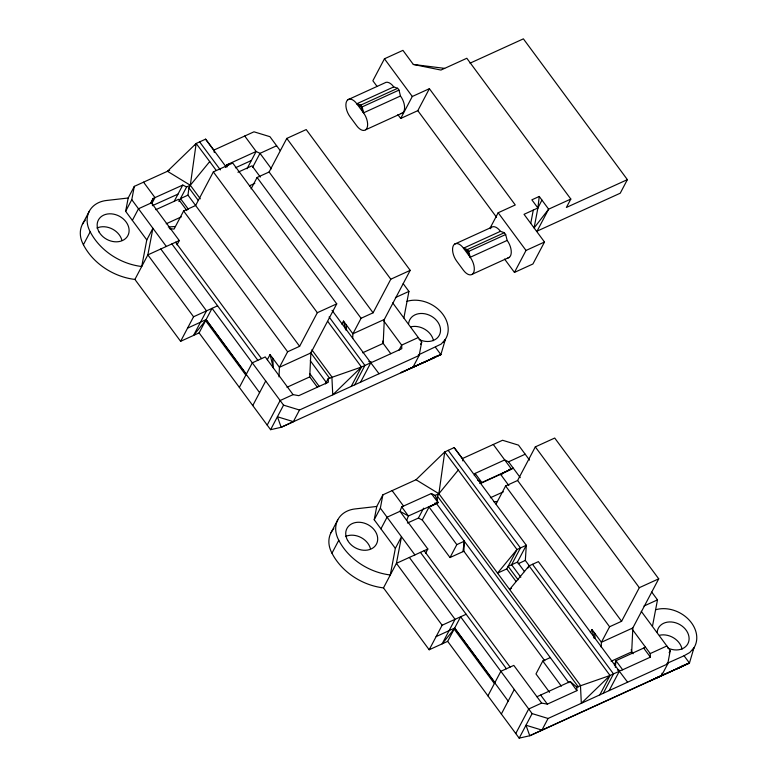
<?xml version="1.0" encoding="UTF-8"?>
<svg xmlns="http://www.w3.org/2000/svg" width="777" height="777" viewBox="0 0 777 777"><rect width="100%" height="100%" fill="white"/><g stroke="black" fill="none" stroke-linecap="round" stroke-linejoin="round"><path stroke-width="1.17" d="M544.823 660.819L463.869 551.233L464.325 541.21L456.818 544.628L450.009 557.546L422.251 519.968L418.395 518.084L407.41 523.028M278.992 376.864L279.438 367.288L287.616 351.777L299.621 346.299L317.337 312.704L336.742 303.856L232.75 163.063L213.345 171.911L195.629 205.507L183.615 210.985L174.077 229.079L169.357 228.691M317.356 387.228L309.732 376.903L310.858 352.952L336.742 303.856M352.671 338.568L352.904 333.78L361.072 318.279L373.086 312.801L390.802 279.205L410.207 270.357L306.206 129.565L286.8 138.413L269.095 172.008L257.08 177.486L251.078 188.86M410.207 270.357L384.314 319.454L383.187 343.405L390.821 353.729M601.184 647.056L601.408 642.268L609.586 626.757L621.6 621.279L639.316 587.684L658.721 578.836L554.72 438.043L535.314 446.892L517.599 480.487L505.594 485.965L496.056 504.059M658.721 578.836L632.828 627.942L631.701 651.884L633.09 653.758M529.593 566.219L525.33 560.44L526.311 545.279L454.166 447.601L444.735 451.942L416.025 479.739L382.876 494.832L376.748 506.468L374.213 519.764L395.347 548.377L390.287 574.97A56.09 44.318 27.8 0 1 338.782 540.268A29.39 23.223 27.8 0 1 355.05 508.935L376.748 506.468M615.316 667.365L615.957 660.703L645.522 647.222M504.574 259.062L514.442 272.416L532.915 263.986L544.502 242.026L524.038 214.316L537.898 207.993L539.248 196.455L531.856 199.825L537.898 207.993L534.1 227.943L548.64 209.168L570.823 199.058L466.822 58.265L440.947 70.056L413.325 64.442L402.933 50.359L384.45 58.79L372.863 80.759L377.098 86.48M299.621 346.299L187.985 195.153L188.947 187.84L190.307 185.256L209.712 161.587L196.163 143.483L167.453 171.28L190.307 185.256L200.32 198.815M436.965 500.475L437.509 496.299L438.879 493.716L458.284 470.046L444.735 451.942L438.879 493.716L580.458 685.392L581.332 703.302L610.032 675.485L619.347 671.241L627.612 682.196M462.946 551.651L464.325 541.21M214.297 152.457L213.86 150.107L205.594 139.151L196.163 143.483L190.307 185.256L186.626 186.956L178.914 201.573M128.176 198.009L106.478 200.485A29.39 23.223 27.8 0 0 90.21 231.808A56.09 44.318 27.8 0 0 141.725 266.511L146.785 239.918L125.651 211.305L128.176 198.009L134.314 186.373L169.629 170.289M125.651 211.305L131.779 199.679L134.314 186.373M403.865 318.007L408.925 291.414L403.195 283.654M374.213 519.764L380.351 508.129L382.876 494.832M406.963 301.33A29.079 22.98 27.8 0 1 439.588 310.538A29.079 22.98 27.8 0 1 445.376 339.384L440.88 354.603L400.845 372.727L413.034 367.074L419.162 355.439L421.688 342.142L392.696 302.884M530.749 223.397L533.275 210.101M652.427 626.466L657.488 599.873L651.757 592.113M662.053 673.164L661.596 675.534L649.417 681.186L689.452 663.063L693.948 647.843A29.079 22.98 27.8 0 0 688.16 618.997A29.079 22.98 27.8 0 0 655.535 609.79M667.734 663.898L548.067 718.472L532.119 713.597L460.606 616.792L447.669 641.346L519.172 738.15L529.759 735.751L661.596 675.534L667.734 663.898L670.26 650.602L641.268 611.344M614.403 665.258L615.957 660.703L622.668 669.784M225.728 167.152L226.573 164.947L256.138 151.466L260.004 153.351L271.426 168.813M474.3 475.611L475.135 473.407L504.71 459.926L508.566 461.8L520.279 477.661M132.362 220.386L138.491 208.76L151.428 202.855L153.118 198.446L182.77 185.072L186.626 186.956M422.251 519.968L429.059 507.041L438.053 502.612L435.188 495.415L431.342 493.531L401.69 506.895L399.99 511.315L387.053 517.22L380.924 528.846M406.682 520.367L408.401 515.986L438.053 502.612L431.342 493.531M537.898 207.993L541.938 200.087M82.411 224.3L89.229 211.383M419.162 355.439L299.495 410.013L283.547 405.138L212.043 308.333L199.097 332.886L180.614 341.317L134.907 279.429A56.09 44.318 27.8 0 1 83.401 244.726L90.21 231.808M150.864 202.71L153.118 198.446M151.787 203.632L154.973 197.601L143.551 182.168M195.085 145.522L196.163 143.483M146.785 239.918L152.914 228.283L147.853 254.885L134.907 279.429M174.184 201.35L182.77 185.072M177.02 244.823L179.273 240.559L151.428 202.855M225.495 166.977L226.573 164.947M226.826 167.123L228.419 164.102M247.008 168.784L256.138 151.466L244.736 136.024M252.68 167.22L260.004 153.351L276.631 145.765M180.614 341.317L193.56 316.763L217.589 305.808M239.355 387.383L252.302 362.83L265.239 356.934L293.075 394.629L298.786 395.668L328.36 382.187L328.195 378.622L361.46 367.035L370.784 362.781L379.04 373.737M267.317 359.732L270.046 354.565L279.438 367.288L310.858 352.952M397.892 114.637L400.709 118.454L412.296 96.484L429.39 88.695L515.268 204.963L498.174 212.752L489.898 228.448M252.768 405.555L265.715 381.002M400.709 118.454L417.803 110.655L429.39 88.695M267.201 425.077L280.138 400.534L293.075 394.629M199.097 332.886L270.6 429.691L283.547 405.138M341.87 324.164L343.502 321.066L352.904 333.78L384.314 319.454M270.6 429.691L281.187 427.292L293.366 421.639L299.495 410.013M325.408 383.906L328.195 378.622M351.243 386.412L361.46 367.035L327.787 321.445M354.71 384.838L364.928 365.452L329.098 316.948M360.567 382.167L370.784 362.781L332.041 310.334M398.844 350.456L401.651 345.124L418.288 337.539M420.58 344.26L421.688 342.142M330.983 532.76L337.791 519.842M447.669 641.346L429.186 649.766L383.479 587.888A56.09 44.318 27.8 0 1 331.964 553.185L338.782 540.268M443.813 342.366L445.376 339.384L441.2 344.056L418.279 354.992M514.442 272.416L526.019 250.447L544.502 242.026M570.823 199.058L566.394 207.449L627.379 179.642L523.387 38.85L470.017 63.18M395.347 548.377L401.486 536.742L396.425 563.335L383.479 587.888M418.395 518.084L423.64 508.139M425.592 553.282L427.836 549.009L399.99 511.315L408.401 515.986L401.69 506.895M627.379 179.642L620.231 193.211L537.062 231.138L548.64 209.168L539.248 196.455M501.388 475.417L502.437 473.436L511.421 469.007L493.298 444.483M429.186 649.766L442.132 625.223L466.151 614.267M458.284 470.046L516.987 549.524L497.533 573.125L506.769 568.91L516.987 549.524L526.311 545.279L517.453 562.072L508.129 566.326L518.074 579.788M527.962 567.977L529.069 565.879L538.383 561.625L619.347 671.241L609.129 690.617M487.917 695.842L500.864 671.289L513.801 665.394L541.647 703.088L547.358 704.127L576.923 690.646L576.757 687.072L570.221 681.565L536.946 696.726M501.34 714.014L514.287 689.461M550.291 657.585L542.783 661.013L535.975 673.931L549.543 692.297M515.763 733.537L528.71 708.983L541.647 703.088M519.172 738.15L532.119 713.597M590.384 632.653L592.016 629.555L601.408 642.268L632.828 627.942M548.067 718.472L541.938 730.098L525.98 725.232L529.759 735.751L689.452 663.063L684.061 655.769L666.851 663.451M599.815 694.871L610.032 675.485L529.069 565.879L509.605 589.471L511.538 588.238M603.282 693.288L613.5 673.912L532.527 564.296M669.143 652.719L670.26 650.602M692.899 649.834L693.948 647.843L689.762 652.515L684.061 655.769M361.46 367.035L332.76 394.842L331.886 376.932L311.849 349.805M435.13 357.274L408.246 369.357L428.681 360.237L434.382 356.983M682.954 665.433L677.253 668.696L683.692 665.724M502.437 473.436L513.267 468.162L479.778 483.479M246.338 374.135L206.08 319.629L187.548 328.156M494.91 682.594L454.652 628.088L436.12 636.616M428.681 360.237L434.168 357.692M435.188 495.415L438.879 493.716L416.025 479.739M187.985 195.153L180.487 198.591L188.325 209.188M213.86 150.107L253.972 131.808L269.92 136.674L280.244 150.641M347.805 99.777L384.761 82.925A11.917 6.235 65.5 0 1 393.774 86.907L397.649 88.287L398.989 90.103L400.476 95.989A11.917 6.235 65.5 0 1 401.185 113.549M400.476 95.989L363.519 112.85L356.808 103.768L360.849 105.06L362.199 106.876L363.519 112.85A11.917 6.235 65.5 0 1 366.822 128.39A11.917 6.235 65.5 0 1 356.701 125.767L350 116.686A11.917 6.235 65.5 0 1 346.697 101.146A11.917 6.235 65.5 0 1 356.808 103.768L393.774 86.907M360.849 105.06L397.649 88.287M362.199 106.876L398.989 90.103M235.382 167.803L251.369 160.509M155.808 209.693L178.564 199.32L186.878 210.586M237.937 172.241L252.02 165.822L260.344 177.078M365.714 129.759L402.671 112.898M166.21 223.776L181.371 216.861M249.417 185.829L254.837 183.353M179.273 240.559L147.853 254.885L193.56 316.763M454.487 244.201L491.443 227.35M507.158 240.423L470.202 257.274L463.49 248.193L467.365 249.563L468.706 251.379L470.202 257.274A11.917 6.235 65.5 0 1 473.504 272.814A11.917 6.235 65.5 0 1 463.383 270.192L456.672 261.111A11.917 6.235 65.5 0 1 453.37 245.571A11.917 6.235 65.5 0 1 463.49 248.193L500.446 231.332L504.331 232.711L505.672 234.528L507.158 240.423A11.917 6.235 65.5 0 1 507.857 257.974M467.365 249.563L504.331 232.711M468.706 251.379L505.672 234.528M395.406 297.572L408.925 291.414M472.387 274.184L509.353 257.323M286.975 387.276L309.732 376.903M362.606 352.787L383.187 343.405L382.692 341.064M462.869 460.916L462.422 458.556L502.544 440.268L518.492 445.134L529.525 460.081M508.566 461.8L525.203 454.215M481.031 483.197L500.534 474.3L508.857 485.567M490.345 497.766L503.35 491.841M427.836 549.009L396.425 563.335L442.132 625.223M450.009 557.546L463.869 551.233M518.142 563.723L525.33 560.44M643.978 606.031L657.488 599.873M611.12 661.266L631.701 651.884L631.206 649.553M576.757 687.072L610.032 675.485M617.394 670.007L620.813 670.629L650.388 657.148L650.223 653.574L666.851 645.988M152.341 205.682L178.001 194.114M656.808 677.816L682.74 666.151M435.489 347.309L440.88 354.603L281.187 427.292L277.418 416.773L293.366 421.639M435.47 356.585L440.88 354.603M684.032 665.044L689.452 663.063M509.081 469.473L511.421 469.007M434.547 503.302L438.053 502.612M168.279 226.981L175.437 226.486M493.832 501.719L497.416 501.476M413.325 64.442L444.648 68.376M368.822 361.548L372.251 362.169L401.816 348.688L401.651 345.124L383.809 320.959M477.651 480.157L481.847 482.488L475.135 473.407M356.808 103.768L361.014 106.935L363.519 112.85M463.49 248.193L467.521 251.437L470.202 257.274M454.166 447.601L462.422 458.556M448.183 450.33L520.454 547.95L511.596 564.743L520.833 577.243M199.611 141.88L220.367 169.901M384.45 58.79L412.296 96.484M498.174 212.752L526.019 250.447M417.803 110.655L496.532 217.239M535.314 446.892L639.316 587.684M286.8 138.413L390.802 279.205M632.196 629.176L650.223 653.574M643.677 648.057L650.388 657.148M517.599 480.487L621.6 621.279M505.594 485.965L609.586 626.757M269.095 172.008L373.086 312.801M257.08 177.486L361.072 318.279M205.594 139.151L225.592 166.229M517.453 562.072L524.553 571.687M209.712 161.587L216.152 170.309M506.769 568.91L516.006 581.41M213.345 171.911L317.337 312.704M437.509 496.299L578.379 687.004M570.221 681.565L576.923 690.646M568.851 682.721L436.548 503.613L429.059 507.041L456.818 544.628M542.783 661.013L561.344 686.14M188.947 187.84L198.29 200.495M310.402 352.272L329.807 378.545M310.285 360.732L326.709 382.964M309.926 373.815L319.201 386.383M392.123 490.617L403.535 506.06M183.615 210.985L287.616 351.777M540.646 695.046L547.358 704.127M424.145 550.699L510.11 667.074M420.444 552.379L506.41 668.764M380.351 508.129L414.899 554.914M409.353 557.439L455.069 619.318L442.123 643.871L454.137 629.069L494.395 683.566M175.573 242.239L261.538 358.624M171.882 243.929L257.838 360.305M131.779 199.679L166.336 246.455M160.79 248.98L206.497 310.858L193.551 335.411L205.565 320.61L245.823 375.106M454.652 628.088L508.158 701.087M206.08 319.629L259.586 392.628M592.016 629.555L594.23 638.441M343.502 321.066L345.716 329.963M270.046 354.565L273.358 367.909L272.727 358.197M594.706 633.187L595.056 638.577M346.192 324.699L346.542 330.099M657.196 632.051A16.686 13.18 27.8 0 1 675.893 622.863A16.686 13.18 27.8 0 1 688.568 642.103A16.686 13.18 27.8 0 1 667.657 647.95M659.547 635.256A16.686 13.18 27.8 0 1 682.051 649.125M331.964 553.185A29.39 23.223 27.8 0 1 333.877 528.661M345.464 536.489A16.686 13.18 27.8 0 1 370.435 548.572M490.336 228.71A11.917 6.235 65.5 0 1 500.446 231.332M408.624 323.601A16.686 13.18 27.8 0 1 427.321 314.403A16.686 13.18 27.8 0 1 439.996 333.644A16.686 13.18 27.8 0 1 419.085 339.491M410.984 326.796A16.686 13.18 27.8 0 1 433.479 340.666M83.401 244.726A29.39 23.223 27.8 0 1 85.315 220.202M96.902 228.04A16.686 13.18 27.8 0 1 121.863 240.112M347.678 540.501A16.686 13.18 27.8 0 0 375.359 545.736A16.686 13.18 27.8 0 0 362.092 522.581A16.686 13.18 27.8 0 0 347.678 540.501M99.106 232.041A16.686 13.18 27.8 0 0 126.787 237.276A16.686 13.18 27.8 0 0 113.52 214.131A16.686 13.18 27.8 0 0 99.106 232.041"/></g></svg>
